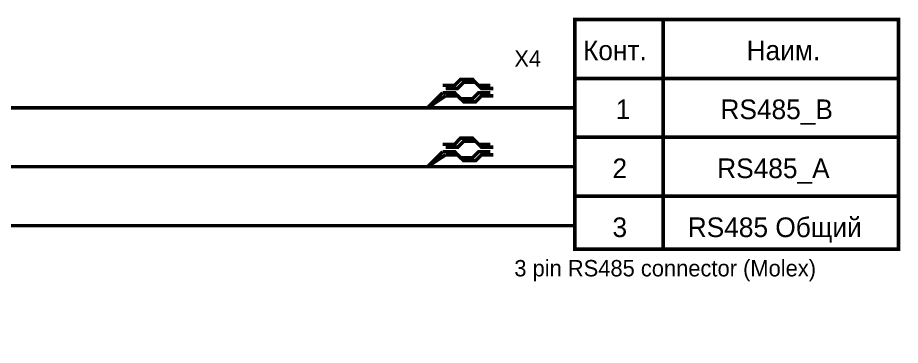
# Model space of a CAD drawing. Extents: x 0 to 594, y 0 to 420.
# Drawn here: x 390.1 to 465.1, y 192.3 to 220.1 of the extents above; entities that cross this region are included whole.
import ezdxf

# ---------------------------------------------------------------- set-up
doc = ezdxf.new("R2010")
doc.units = 0
doc.layers.add('SHEET', color=255, linetype='CONTINUOUS')

msp = doc.modelspace()

# ---------------------------------------------------------------- linework, layer by layer
at = {"layer": 'SHEET', "const_width": 0.3}
for points in [[(437.443, 219.989), (444.944, 219.989), (444.944, 200.497), (437.443, 200.497), (437.443, 219.989)], [(444.944, 219.989), (464.931, 219.989), (464.931, 200.497), (444.944, 200.497), (444.944, 219.989)]]:
    msp.add_lwpolyline(points, close=True, dxfattribs=at)
for points in [[(464.931, 214.986), (437.443, 214.986)], [(426.208, 214.395), (427.233, 214.395), (427.736, 214.899), (428.761, 214.899), (429.264, 214.395), (430.271, 214.395)], [(426.469, 214.135), (427.493, 214.135), (427.997, 214.656), (429.004, 214.656), (429.525, 214.135), (430.532, 214.135)], [(424.941, 212.484), (426.208, 213.77)], [(424.941, 212.484), (426.469, 213.509)], [(426.208, 213.77), (427.233, 213.77), (427.736, 213.249), (428.761, 213.249), (429.264, 213.77), (430.271, 213.77)], [(426.469, 213.509), (427.493, 213.509), (427.997, 213.005), (429.004, 213.005), (429.525, 213.509), (430.532, 213.509)], [(347.478, 212.484), (432.442, 212.484)], [(437.443, 212.484), (432.442, 212.484)], [(426.208, 209.392), (427.233, 209.392), (427.736, 209.913), (428.761, 209.913), (429.264, 209.392), (430.271, 209.392)], [(464.931, 210), (437.443, 210)], [(426.469, 209.149), (427.493, 209.149), (427.997, 209.653), (429.004, 209.653), (429.525, 209.149), (430.532, 209.149)], [(424.941, 207.498), (426.208, 208.767)], [(424.941, 207.498), (426.469, 208.506)], [(426.208, 208.767), (427.233, 208.767), (427.736, 208.245), (428.761, 208.245), (429.264, 208.767), (430.271, 208.767)], [(426.469, 208.506), (427.493, 208.506), (427.997, 208.002), (429.004, 208.002), (429.525, 208.506), (430.532, 208.506)], [(347.478, 207.498), (432.442, 207.498)], [(437.443, 207.498), (432.442, 207.498)], [(464.931, 204.997), (437.443, 204.997)], [(432.442, 202.495), (352.479, 202.495), (352.479, 192.488), (347.478, 192.488)], [(437.443, 202.495), (432.442, 202.495)]]:
    msp.add_lwpolyline(points, dxfattribs=at)

# ---------------------------------------------------------------- texts
at = {"layer": 'SHEET'}
for s, height, p in [('Конт.', 1.6678, (438.138, 216.532)), ('Наим.', 1.6678, (452.029, 216.532)), ('X4', 1.3898, (432.303, 215.976)), ('1', 1.668, (440.916, 211.529)), ('RS485_B', 1.6678, (449.806, 211.529)), ('2', 1.668, (440.638, 206.525)), ('RS485_A', 1.6678, (449.529, 206.525)), ('3', 1.668, (440.638, 201.522)), ('RS485 Общий', 1.66777, (447.028, 201.522)), ('3 pin RS485 connector (Molex)', 1.38981, (432.303, 198.187))]:
    msp.add_text(s, height=height, dxfattribs=at).set_placement(p)

doc.saveas('drawing.dxf')
